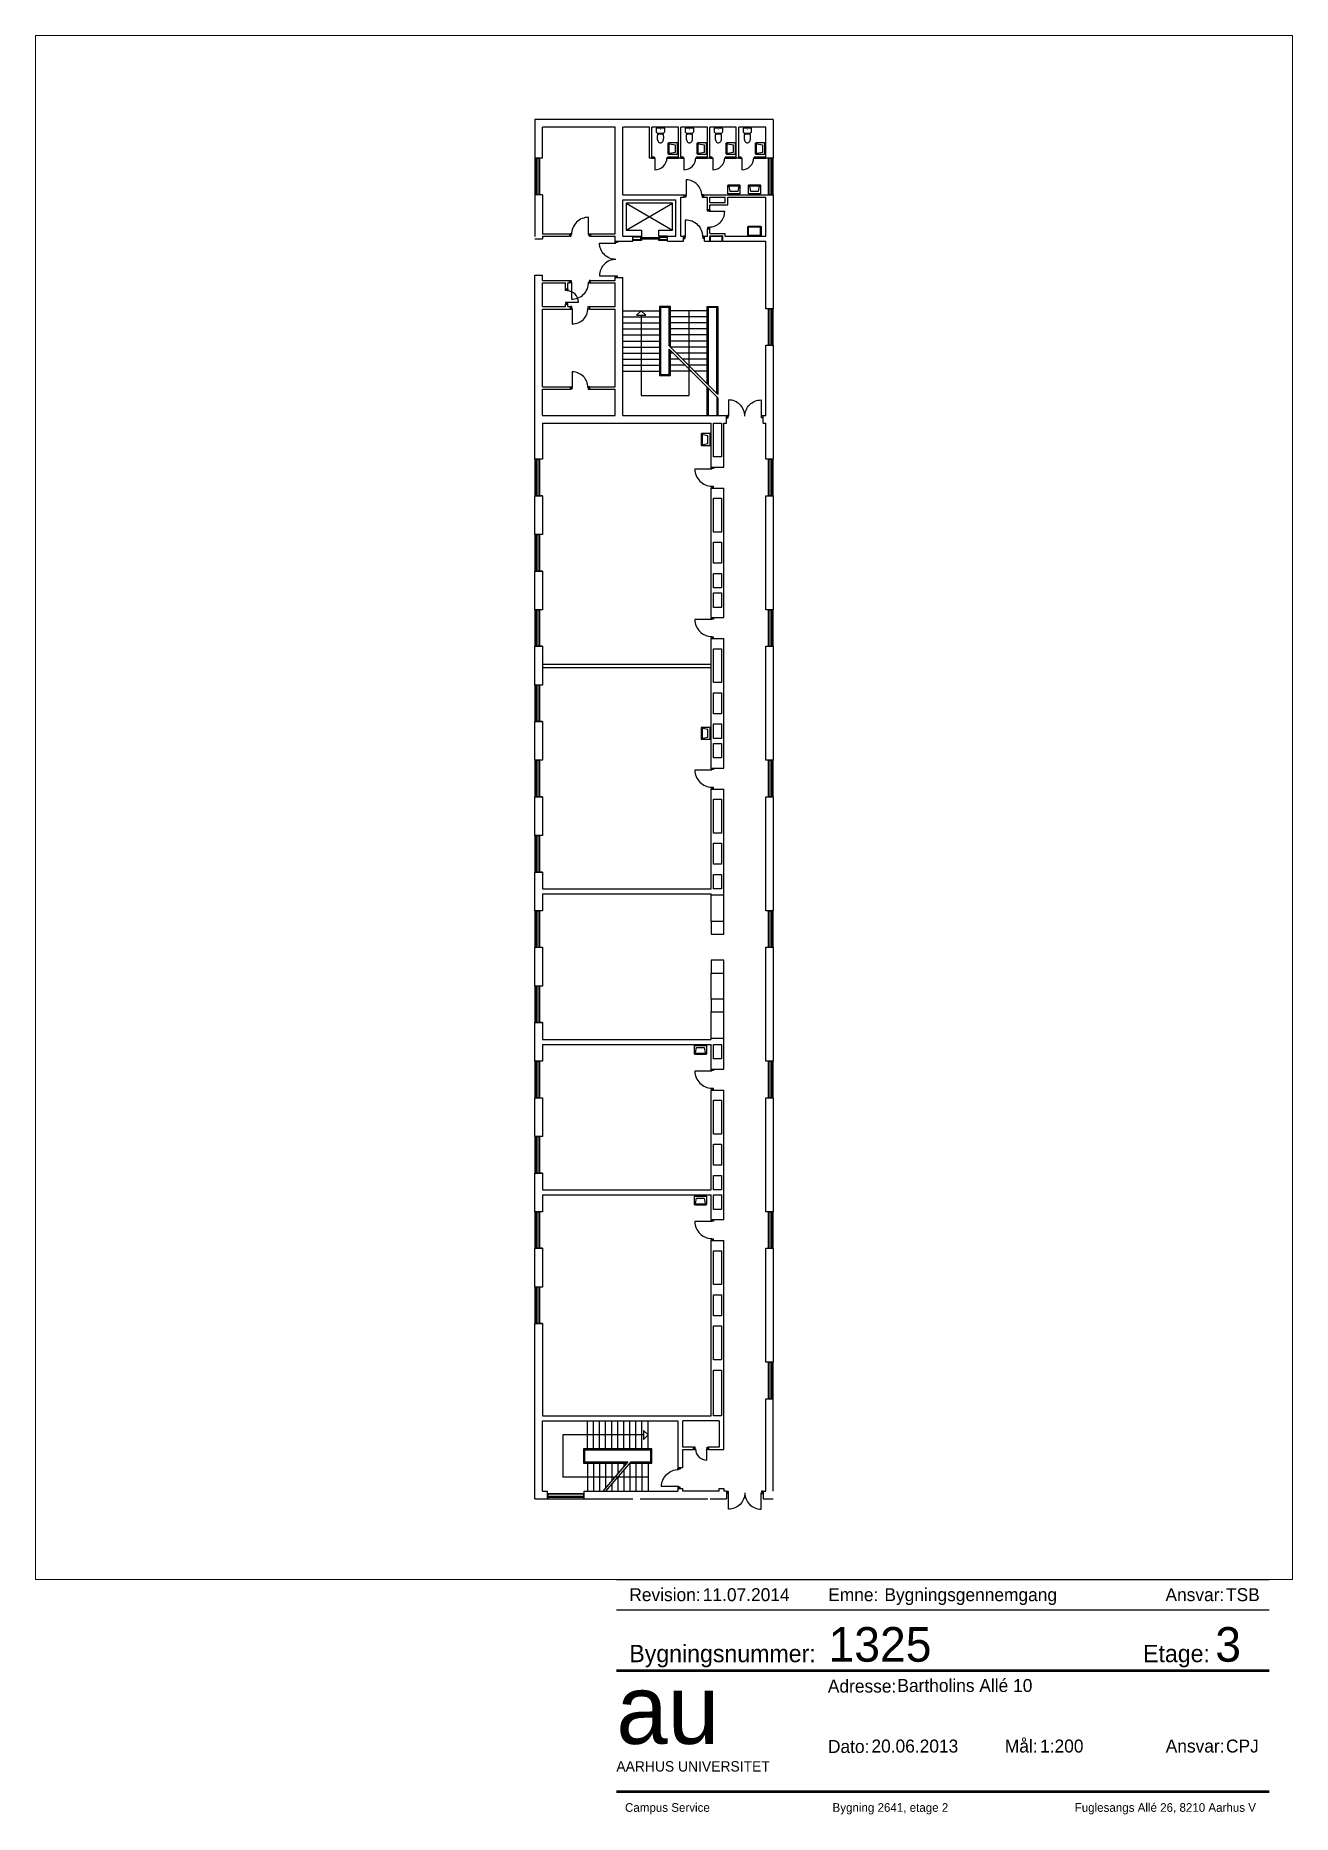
# Paper-space layout 'A3_pdf_stående' of a CAD drawing. Header units: millimetres. Extents: x 0 to 291, y 2 to 414.
# The model-space entities are those that its viewports show. They can reach past a viewport. Long polylines and large blocks are cut down to what shows.
import ezdxf

# ---------------------------------------------------------------- set-up
doc = ezdxf.new("R2010")
doc.units = ezdxf.units.MM
doc.header["$LTSCALE"] = 100
doc.linetypes.add('HIDDEN', pattern=[5, 4, -1])
for name, color, linetype in [('A21----', 7, 'Continuous'), ('a22--l-', 1, 'Continuous'), ('A22--U-', 3, 'Continuous'), ('A24----', 1, 'Continuous'), ('A314---', 1, 'Continuous'), ('A314-S-', 8, 'Continuous'), ('A321---', 1, 'Continuous'), ('A322---', 1, 'Continuous'), ('A59----', 2, 'Continuous'), ('A66----', 12, 'Continuous'), ('A89--Y-', 12, 'Continuous')]:
    doc.layers.add(name, color=color, linetype=linetype)
doc.layers.add('tegningsopsætning', color=7, linetype='Continuous', lineweight=50)
doc.styles.add('ISO', font='ISO')
doc.styles.add('tegningshoved str 3', font='', dxfattribs={"height": 3})
doc.styles.add('tegningshoved str 8', font='', dxfattribs={"height": 8})
doc.styles.get('tegningshoved str 3').set_extended_font_data('AU Passata')
doc.styles.get('tegningshoved str 8').set_extended_font_data('AU Passata')

# ---------------------------------------------------------------- blocks, each defined once
blk = doc.blocks.new('Tegningshoved')
at = {"layer": 'tegningsopsætning'}
for points in [[(0, 28), (151, 28)], [(0, 0), (151, 0)]]:
    blk.add_lwpolyline(points, dxfattribs=at)
at = {"layer": 'tegningsopsætning', "attachment_point": 1}
for s, width, insert, char_height in [('{\\fAU Passata|b0|i0|c0|p34;Bygningsnummer:}', 14.039, (3, 33.89), 4), ('{\\fAU Passata|b0|i0|c0|p34;Etage:}', 14.039, (121.82, 33.89), 4), ('{\\fAU Passata|b0|i0|c0|p34;Adresse:}', 14.039, (48.92, 25.86), 3), ('{\\fAU Passata|b0|i0|c0|p34;Mål:}', 14.039, (89.85, 12), 3), ('{\\fAU Passata|b0|i0|c0|p34;Dato:}', 14.039, (48.94, 11.9), 3), ('{\\fAU Passata|b0|i0|c0|p34;Ansvar:}', 14.039, (127.06, 12), 3), ('{\\fAU Passata|b0|i0|c0|p34;AARHUS UNIVERSITET}', 76.8942, (0, 7), 2.4)]:
    blk.add_mtext_dynamic_manual_height_columns(s, width=width, gutter_width=1250, heights=[0], dxfattribs=dict(at, insert=insert, char_height=char_height))
at = {"layer": 'tegningsopsætning', "attachment_point": 1, "style": 'ISO'}
for s, width, heights, insert, char_height in [('{\\fAU Peto|b0|i0|c0|p82;au}', 20.8914, [10], (0, 27), 16), ('{\\fAU Passata Light|b0|i0|c0|p34;Campus Service^I^I^I^IBygning 2641, etage 2^I^I^I^IFuglesangs Allé 26, 8210 Aarhus V}', 148.2946, [0], (2, -2.71), 2)]:
    blk.add_mtext_dynamic_manual_height_columns(s, width=width, gutter_width=1250, heights=heights, dxfattribs=dict(at, insert=insert, char_height=char_height))
blk = doc.blocks.new('aml. tegningshoved blok')
blk.add_blockref('Tegningshoved', (-156.36, 7.8))
at = {"layer": 'tegningsopsætning'}
for tag, p, height, style in [('XXXX', (-107.28, 37.8), 8, 'tegningshoved str 8'), ('X', (-17.84, 37.8), 8, 'tegningshoved str 8'), ('XXX', (-91.36, 30.8), 3, 'tegningshoved str 3'), ('XX.XX.2012', (-97.36, 16.8), 3, 'tegningshoved str 3'), ('1:XXX', (-58.36, 16.8), 3, 'tegningshoved str 3'), ('XXX', (-15.36, 16.8), 3, 'tegningshoved str 3')]:
    blk.add_attdef(tag, p, '', height=height, dxfattribs=dict(at, style=style))
blk = doc.blocks.new('Rev. blok')
for points in [[(-151, 11), (0, 11)], [(-151, 4), (0, 4)]]:
    blk.add_lwpolyline(points)
at = {"char_height": 3, "attachment_point": 1, "style": 'tegningshoved str 3'}
for s, insert in [('Revision:', (-148, 9)), ('Emne:', (-102, 9)), ('Ansvar:', (-24, 9))]:
    blk.add_mtext_dynamic_manual_height_columns(s, width=7, gutter_width=15, heights=[0], dxfattribs=dict(at, insert=insert))
at = {"style": 'tegningshoved str 3'}
for tag, p in [('XX.XX.2012', (-131, 6)), ('XXX', (-89, 6)), ('XXX', (-10, 6))]:
    blk.add_attdef(tag, p, '', height=3, dxfattribs=at)
blk = doc.blocks.new('D97V')
for points in [[(20, 0), (20, 110), (70, 110), (70, 0)], [(950, 0), (950, 110), (900, 110), (900, 0)]]:
    blk.add_lwpolyline(points, close=True)
blk.add_lwpolyline([(90, 30), (90, -760, 0.414214), (880, 30, 0.414214)], format="xyb")
blk = doc.blocks.new('V169')
for p, q in [((-10, 110), (-1680, 110)), ((-10, 50), (-1680, 50))]:
    blk.add_line(p, q)
blk.add_lwpolyline([(-10, 0), (-10, 230), (-1680, 230), (-1680, 0)], close=True)
blk = doc.blocks.new('V169A3')
for p, q in [((1690, 205), (0, 205)), ((1690, 55), (0, 55))]:
    blk.add_line(p, q)
blk = doc.blocks.new('PIL')
for p, q in [((0, 0), (-212, -212)), ((0, 0), (212, -212)), ((-212, -212), (212, -212))]:
    blk.add_line(p, q)
blk = doc.blocks.new('D97H')
for points in [[(-950, 110), (-900, 110), (-900, 0), (-950, 0)], [(-20, 0), (-20, 110), (-70, 110), (-70, 0)]]:
    blk.add_lwpolyline(points, close=True)
blk.add_lwpolyline([(-90, 30), (-90, -760, -0.414214), (-880, 30)], format="xyb")
blk = doc.blocks.new('D169D')
for points in [[(20, 110), (70, 110), (70, 0), (20, 0)], [(1670, 0), (1670, 110), (1620, 110), (1620, 0)]]:
    blk.add_lwpolyline(points, close=True)
for points in [[(845, 30, -0.414214), (90, -725), (90, 30)], [(845, 30, 0.414214), (1600, -725), (1600, 30)]]:
    blk.add_lwpolyline(points, format="xyb")
blk = doc.blocks.new('D70H')
for points in [[(-630, 110), (-680, 110), (-680, 0), (-630, 0)], [(-20, 0), (-70, 0), (-70, 110), (-20, 110)]]:
    blk.add_lwpolyline(points, close=True)
blk.add_lwpolyline([(-610, 28, 0.414214), (-90, -492), (-90, 28)], format="xyb")
blk = doc.blocks.new('HV')
for points in [[(-235, -470, -0.414214), (-275, -430), (-275, -50), (275, -50), (275, -430, -0.414214), (235, -470)], [(-201, -420, -0.468921), (-221, -396), (-175, -150), (175, -150), (221, -396, -0.468921), (201, -420)]]:
    blk.add_lwpolyline(points, format="xyb", close=True)
blk = doc.blocks.new('TOI')
blk.add_lwpolyline([(-200, -200, 0.414214), (-125, -275), (125, -275, 0.414214), (200, -200), (200, -50), (-200, -50)], format="xyb", close=True)
blk.add_lwpolyline([(-132, -275), (-142, -375, 0.055722), (-150, -447), (-150, -500, 0.067326), (-138, -590, 0.079706), (-106, -659, 0.107125), (-54, -710, 0.140126), (0, -725, 0.140126), (54, -710, 0.107125), (106, -659, 0.079706), (138, -590, 0.067326), (150, -500), (150, -447, 0.055722), (142, -375), (132, -275)], format="xyb")
blk.add_lwpolyline([(142, -375), (94, -325), (-94, -325), (-142, -375)])
at = {"const_width": 19.8}
blk.add_lwpolyline([(-10, -97, 1), (10, -97, 1)], format="xyb", close=True, dxfattribs=at)
blk = doc.blocks.new('D90H')
for points in [[(-880, 0), (-830, 0), (-830, 110), (-880, 110)], [(-20, 110), (-20, 0), (-70, 0), (-70, 110)]]:
    blk.add_lwpolyline(points, close=True)
blk.add_lwpolyline([(-810, 28, 0.414214), (-90, -692), (-90, 28)], format="xyb")
blk = doc.blocks.new('D90V')
for points in [[(20, 0), (70, 0), (70, 110), (20, 110)], [(830, 110), (880, 110), (880, 0), (830, 0)]]:
    blk.add_lwpolyline(points, close=True)
blk.add_lwpolyline([(90, 28), (90, -692, 0.414214), (810, 28)], format="xyb")
blk = doc.blocks.new('D70V')
for points in [[(20, 0), (70, 0), (70, 110), (20, 110)], [(630, 110), (680, 110), (680, 0), (630, 0)]]:
    blk.add_lwpolyline(points, close=True)
blk.add_lwpolyline([(90, 28), (90, -492, 0.414214), (610, 28, 0.414214)], format="xyb")
blk = doc.blocks.new('RENGVASK')
blk.add_line((-305, -35), (305, -35))
blk.add_lwpolyline([(300, 0, -0.414214), (305, -5), (305, -425, -0.414214), (270, -460), (-270, -460, -0.414214), (-305, -425), (-305, -5, -0.414214), (-300, 0)], format="xyb", close=True)
blk.add_lwpolyline([(260, -35, -0.414214), (270, -45), (270, -415, -0.414214), (260, -425), (-260, -425, -0.414214), (-270, -415), (-270, -45, -0.414214), (-260, -35)], format="xyb")

msp = doc.modelspace()

# ---------------------------------------------------------------- linework, layer by layer
at = {"layer": 'A21----'}
for p, q in [((-138860667, 257871387), (-138871697, 257871387)), ((-138871697, 257871387), (-138871697, 257869597)), ((-138867977, 257871037), (-138871347, 257871037)), ((-138871347, 257869597), (-138871347, 257871037)), ((-138866397, 257871037), (-138867627, 257871037)), ((-138865057, 257871037), (-138866287, 257871037)), ((-138863717, 257871037), (-138864947, 257871037)), ((-138862377, 257871037), (-138863607, 257871037)), ((-138861017, 257871037), (-138862267, 257871037)), ((-138861017, 257869597), (-138861017, 257871037)), ((-138860667, 257871387), (-138860667, 257869597)), ((-138871347, 257869597), (-138871697, 257869597)), ((-138860667, 257869597), (-138861017, 257869597)), ((-138871347, 257867907), (-138871697, 257867907)), ((-138871697, 257867907), (-138871697, 257865987)), ((-138871347, 257867907), (-138871347, 257866107)), ((-138861017, 257865997), (-138861017, 257867797)), ((-138860667, 257867907), (-138860667, 257862637)), ((-138871697, 257865877), (-138871347, 257865877)), ((-138871347, 257865997), (-138871347, 257865877)), ((-138861017, 257862637), (-138861017, 257865767)), ((-138871697, 257855677), (-138871697, 257864187)), ((-138871697, 257864187), (-138871347, 257864187)), ((-138871347, 257863947), (-138871347, 257864187)), ((-138871347, 257862737), (-138871347, 257863837)), ((-138871347, 257859027), (-138871347, 257862627)), ((-138860667, 257862637), (-138861017, 257862637)), ((-138861017, 257860947), (-138860667, 257860947)), ((-138861017, 257857697), (-138861017, 257860947)), ((-138860667, 257860947), (-138860667, 257855677)), ((-138871347, 257857697), (-138871347, 257858917)), ((-138861137, 257857347), (-138861137, 257857697)), ((-138861137, 257857697), (-138861017, 257857697)), ((-138871347, 257857347), (-138871347, 257855677)), ((-138861137, 257857347), (-138861017, 257857347)), ((-138861017, 257855677), (-138861017, 257857347)), ((-138871347, 257855677), (-138871697, 257855677)), ((-138860667, 257855677), (-138861017, 257855677)), ((-138871697, 257848717), (-138871697, 257850507)), ((-138871697, 257850507), (-138871347, 257850507)), ((-138871347, 257850507), (-138871697, 257850507)), ((-138871347, 257850507), (-138871347, 257848717)), ((-138871347, 257848717), (-138871697, 257848717)), ((-138871697, 257841757), (-138871697, 257843547)), ((-138871347, 257843547), (-138871697, 257843547)), ((-138871697, 257843547), (-138871347, 257843547)), ((-138871347, 257843547), (-138871347, 257841757)), ((-138871347, 257841757), (-138871697, 257841757)), ((-138871347, 257836587), (-138871697, 257836587)), ((-138871697, 257836587), (-138871347, 257836587)), ((-138871697, 257834797), (-138871697, 257836587)), ((-138871347, 257836587), (-138871347, 257835807)), ((-138871347, 257835577), (-138871347, 257834797)), ((-138871347, 257834797), (-138871697, 257834797)), ((-138871347, 257829627), (-138871697, 257829627)), ((-138871697, 257829627), (-138871347, 257829627)), ((-138871697, 257827837), (-138871697, 257829627)), ((-138871347, 257829627), (-138871347, 257828847)), ((-138871347, 257828617), (-138871347, 257827837)), ((-138871347, 257827837), (-138871697, 257827837)), ((-138871347, 257822667), (-138871697, 257822667)), ((-138871697, 257822667), (-138871347, 257822667)), ((-138871697, 257820877), (-138871697, 257822667)), ((-138871347, 257822667), (-138871347, 257821887)), ((-138871347, 257821657), (-138871347, 257820877)), ((-138871347, 257820877), (-138871697, 257820877)), ((-138871697, 257817397), (-138871697, 257819187)), ((-138871697, 257819187), (-138871347, 257819187)), ((-138871347, 257819187), (-138871697, 257819187)), ((-138871347, 257819187), (-138871347, 257817397)), ((-138871347, 257817397), (-138871697, 257817397)), ((-138871347, 257815707), (-138871697, 257815707)), ((-138871697, 257815707), (-138871347, 257815707)), ((-138871697, 257807607), (-138871697, 257815707)), ((-138871347, 257815707), (-138871347, 257811437)), ((-138861017, 257812227), (-138860667, 257812227)), ((-138861017, 257807957), (-138861017, 257812227)), ((-138860667, 257807957), (-138860667, 257812227)), ((-138871347, 257807957), (-138871347, 257811207)), ((-138871697, 257807607), (-138871107, 257807607)), ((-138871347, 257807957), (-138871107, 257807957)), ((-138871107, 257807607), (-138871107, 257807957)), ((-138869417, 257807957), (-138865077, 257807957)), ((-138869417, 257807607), (-138869417, 257807957)), ((-138869417, 257807607), (-138867167, 257807607)), ((-138866817, 257807607), (-138863697, 257807607)), ((-138863177, 257807957), (-138864847, 257807957)), ((-138863587, 257807607), (-138862827, 257807607)), ((-138862827, 257807957), (-138862827, 257807607)), ((-138862827, 257807957), (-138862827, 257807607)), ((-138862827, 257807957), (-138862827, 257807607)), ((-138861137, 257807957), (-138861017, 257807957)), ((-138861137, 257807957), (-138861137, 257807607)), ((-138861137, 257807607), (-138860667, 257807607))]:
    msp.add_line(p, q, dxfattribs=at)
for points in [[(-138871347, 257853987), (-138871347, 257852197), (-138871697, 257852197), (-138871697, 257853987), (-138871347, 257853987), (-138871697, 257853987)], [(-138871347, 257847027), (-138871347, 257845237), (-138871697, 257845237), (-138871697, 257847027), (-138871347, 257847027), (-138871697, 257847027)], [(-138871347, 257840067), (-138871347, 257838277), (-138871697, 257838277), (-138871697, 257840067), (-138871347, 257840067), (-138871697, 257840067)]]:
    msp.add_lwpolyline(points, dxfattribs=at)
for points in [[(-138861017, 257848717), (-138861017, 257853987), (-138860667, 257853987), (-138860667, 257848717)], [(-138861017, 257841757), (-138861017, 257847027), (-138860667, 257847027), (-138860667, 257841757)], [(-138861017, 257834797), (-138861017, 257840067), (-138860667, 257840067), (-138860667, 257834797)], [(-138871347, 257833107), (-138871347, 257831317), (-138871697, 257831317), (-138871697, 257833107)], [(-138861017, 257827837), (-138861017, 257833107), (-138860667, 257833107), (-138860667, 257827837)], [(-138871347, 257826147), (-138871347, 257826147), (-138871347, 257824357), (-138871697, 257824357), (-138871697, 257826147)], [(-138861017, 257820877), (-138861017, 257826147), (-138860667, 257826147), (-138860667, 257820877)], [(-138861017, 257813917), (-138861017, 257819187), (-138860667, 257819187), (-138860667, 257813917)]]:
    msp.add_lwpolyline(points, close=True, dxfattribs=at)
at = {"layer": 'a22--l-'}
for points in [[(-138866287, 257869597), (-138866167, 257869597), (-138866167, 257869647), (-138866287, 257869647)], [(-138865057, 257869647), (-138865567, 257869647), (-138865567, 257869597), (-138865057, 257869597)], [(-138864947, 257869597), (-138864827, 257869597), (-138864827, 257869647), (-138864947, 257869647)], [(-138863717, 257869647), (-138864227, 257869647), (-138864227, 257869597), (-138863717, 257869597)], [(-138863607, 257869597), (-138863487, 257869597), (-138863487, 257869647), (-138863607, 257869647)], [(-138862377, 257869647), (-138862887, 257869647), (-138862887, 257869597), (-138862377, 257869597)], [(-138862267, 257869597), (-138862147, 257869597), (-138862147, 257869647), (-138862267, 257869647)], [(-138861017, 257869647), (-138861547, 257869647), (-138861547, 257869597), (-138861017, 257869597)]]:
    msp.add_lwpolyline(points, dxfattribs=at)
msp.add_lwpolyline([(-138871347, 257846194), (-138871347, 257846049), (-138863537, 257846049), (-138863537, 257846194)], close=True, dxfattribs=at)
at = {"layer": 'A22--U-'}
for p, q in [((-138867977, 257866107), (-138867977, 257871037)), ((-138867627, 257867907), (-138867627, 257871037)), ((-138866397, 257869597), (-138866397, 257871037)), ((-138866287, 257869597), (-138866287, 257871037)), ((-138865057, 257869597), (-138865057, 257871037)), ((-138864947, 257869597), (-138864947, 257871037)), ((-138863717, 257869597), (-138863717, 257871037)), ((-138863607, 257869597), (-138863607, 257871037)), ((-138862377, 257869597), (-138862377, 257871037)), ((-138862267, 257869597), (-138862267, 257871037)), ((-138866287, 257869597), (-138866397, 257869597)), ((-138864947, 257869597), (-138865057, 257869597)), ((-138863607, 257869597), (-138863717, 257869597)), ((-138862267, 257869597), (-138862377, 257869597)), ((-138867627, 257867907), (-138864782, 257867907)), ((-138867627, 257865997), (-138867627, 257867677)), ((-138867627, 257867677), (-138865177, 257867677)), ((-138865177, 257865997), (-138865177, 257867677)), ((-138864947, 257865997), (-138864947, 257867797)), ((-138864947, 257867797), (-138864782, 257867797)), ((-138864782, 257867797), (-138864782, 257867907)), ((-138863882, 257867797), (-138863882, 257867907)), ((-138863882, 257867907), (-138860667, 257867907)), ((-138863882, 257867797), (-138863717, 257867797)), ((-138863717, 257867227), (-138863717, 257867797)), ((-138863607, 257867797), (-138862887, 257867797)), ((-138863607, 257867547), (-138863607, 257867797)), ((-138863607, 257867547), (-138862887, 257867547)), ((-138862887, 257867547), (-138862887, 257867797)), ((-138862777, 257867437), (-138862777, 257867797)), ((-138862777, 257867797), (-138861017, 257867797)), ((-138863717, 257867227), (-138863607, 257867227)), ((-138863607, 257867437), (-138862777, 257867437)), ((-138863607, 257867227), (-138863607, 257867437)), ((-138871347, 257866107), (-138870087, 257866107)), ((-138871347, 257865997), (-138870087, 257865997)), ((-138870087, 257866107), (-138870087, 257865997)), ((-138869117, 257866107), (-138867977, 257866107)), ((-138869117, 257866107), (-138869117, 257865997)), ((-138869117, 257865997), (-138867977, 257865997)), ((-138867977, 257865767), (-138867977, 257865997)), ((-138867627, 257865997), (-138867157, 257865997)), ((-138867157, 257865767), (-138867157, 257865997)), ((-138865567, 257865767), (-138865567, 257865997)), ((-138865567, 257865997), (-138865177, 257865997)), ((-138864947, 257865997), (-138864817, 257865997)), ((-138864817, 257865767), (-138864817, 257865997)), ((-138863847, 257865767), (-138863847, 257865997)), ((-138863847, 257865997), (-138863717, 257865997)), ((-138863717, 257865997), (-138863717, 257866327)), ((-138863717, 257866327), (-138863607, 257866327)), ((-138863607, 257866117), (-138863607, 257866327)), ((-138863607, 257866117), (-138862897, 257866117)), ((-138863607, 257865767), (-138863607, 257866007)), ((-138863607, 257866007), (-138863007, 257866007)), ((-138863007, 257865767), (-138863007, 257866007)), ((-138862897, 257865997), (-138862897, 257866117)), ((-138862897, 257865997), (-138861017, 257865997)), ((-138867977, 257865767), (-138867157, 257865767)), ((-138865567, 257865767), (-138864817, 257865767)), ((-138863847, 257865767), (-138863607, 257865767)), ((-138863007, 257865767), (-138861017, 257865767)), ((-138871347, 257863947), (-138870087, 257863947)), ((-138871347, 257863837), (-138870282, 257863837)), ((-138870282, 257863557), (-138870282, 257863837)), ((-138870282, 257863557), (-138870282, 257863837)), ((-138870282, 257863557), (-138870282, 257863837)), ((-138870282, 257863557), (-138870172, 257863557)), ((-138870282, 257863557), (-138870172, 257863557)), ((-138870282, 257863557), (-138870172, 257863557)), ((-138870172, 257863557), (-138870172, 257863837)), ((-138870172, 257863557), (-138870172, 257863837)), ((-138870172, 257863557), (-138870172, 257863837)), ((-138870172, 257863837), (-138870087, 257863837)), ((-138870087, 257863837), (-138870087, 257863947)), ((-138869117, 257863947), (-138867977, 257863947)), ((-138869117, 257863837), (-138869117, 257863947)), ((-138869117, 257863837), (-138867977, 257863837)), ((-138867977, 257864077), (-138867627, 257864077)), ((-138867977, 257863947), (-138867977, 257864077)), ((-138867977, 257862737), (-138867977, 257863837)), ((-138867627, 257857697), (-138867627, 257864077)), ((-138867627, 257857697), (-138867627, 257864077)), ((-138871347, 257862737), (-138870282, 257862737)), ((-138871347, 257862627), (-138870052, 257862627)), ((-138870282, 257862737), (-138870282, 257862857)), ((-138870282, 257862857), (-138870172, 257862857)), ((-138870282, 257862737), (-138870282, 257862857)), ((-138870282, 257862857), (-138870172, 257862857)), ((-138870282, 257862737), (-138870282, 257862857)), ((-138870282, 257862857), (-138870172, 257862857)), ((-138870172, 257862737), (-138870172, 257862857)), ((-138870172, 257862737), (-138870172, 257862857)), ((-138870172, 257862737), (-138870172, 257862857)), ((-138870172, 257862737), (-138870052, 257862737)), ((-138870052, 257862627), (-138870052, 257862737)), ((-138869152, 257862737), (-138867977, 257862737)), ((-138869152, 257862627), (-138869152, 257862737)), ((-138869152, 257862627), (-138867977, 257862627)), ((-138867977, 257859027), (-138867977, 257862627)), ((-138871347, 257859027), (-138870052, 257859027)), ((-138871347, 257858917), (-138870052, 257858917)), ((-138870052, 257858917), (-138870052, 257859027)), ((-138869152, 257859027), (-138867977, 257859027)), ((-138869152, 257858917), (-138869152, 257859027)), ((-138869152, 257858917), (-138867977, 257858917)), ((-138867977, 257857697), (-138867977, 257858917)), ((-138871347, 257857697), (-138867977, 257857697)), ((-138867627, 257857697), (-138862827, 257857697)), ((-138862827, 257857347), (-138862827, 257857697)), ((-138871347, 257857347), (-138863537, 257857347)), ((-138863537, 257855317), (-138863537, 257857347)), ((-138862947, 257857347), (-138862827, 257857347)), ((-138862947, 257855317), (-138862947, 257857347)), ((-138863537, 257855317), (-138862947, 257855317)), ((-138863537, 257854347), (-138862947, 257854347)), ((-138863537, 257848357), (-138863537, 257854347)), ((-138862947, 257848357), (-138862947, 257854347)), ((-138863537, 257848357), (-138862947, 257848357)), ((-138863537, 257841397), (-138863537, 257847387)), ((-138863537, 257847387), (-138862947, 257847387)), ((-138862947, 257841397), (-138862947, 257847387)), ((-138863537, 257841397), (-138862947, 257841397)), ((-138863537, 257835807), (-138863537, 257840427)), ((-138863537, 257840427), (-138862947, 257840427)), ((-138862947, 257835517), (-138862947, 257840427)), ((-138871347, 257835807), (-138863537, 257835807)), ((-138871347, 257835577), (-138863537, 257835577)), ((-138863537, 257835517), (-138863537, 257835577)), ((-138862947, 257835517), (-138863537, 257835517)), ((-138871347, 257828847), (-138863537, 257828847)), ((-138863537, 257828847), (-138863537, 257828907)), ((-138863537, 257828907), (-138862947, 257828907)), ((-138862947, 257827477), (-138862947, 257828907)), ((-138871347, 257828617), (-138863537, 257828617)), ((-138863537, 257827477), (-138863537, 257828617)), ((-138863537, 257827477), (-138862947, 257827477)), ((-138863537, 257821887), (-138863537, 257826507)), ((-138863537, 257826507), (-138862947, 257826507)), ((-138862947, 257820517), (-138862947, 257826507)), ((-138871347, 257821887), (-138863537, 257821887)), ((-138871347, 257821657), (-138863537, 257821657)), ((-138863537, 257820517), (-138863537, 257821657)), ((-138863537, 257820517), (-138862947, 257820517)), ((-138863537, 257811437), (-138863537, 257819547)), ((-138863537, 257819547), (-138862947, 257819547)), ((-138862947, 257809887), (-138862947, 257819547)), ((-138871347, 257811437), (-138863537, 257811437)), ((-138871347, 257811207), (-138865077, 257811207)), ((-138865077, 257811207), (-138865077, 257809047)), ((-138863177, 257811207), (-138864847, 257811207)), ((-138864847, 257809997), (-138864847, 257811207)), ((-138863177, 257811207), (-138863177, 257809997)), ((-138864367, 257809997), (-138864847, 257809997)), ((-138864367, 257809997), (-138864367, 257809887)), ((-138863657, 257809997), (-138863657, 257809887)), ((-138863177, 257809997), (-138863657, 257809997)), ((-138864847, 257809887), (-138864367, 257809887)), ((-138864847, 257809047), (-138864847, 257809887)), ((-138863657, 257809887), (-138862947, 257809887)), ((-138865077, 257809047), (-138864847, 257809047)), ((-138865077, 257808077), (-138865077, 257807957)), ((-138865077, 257808077), (-138864847, 257808077)), ((-138864847, 257807957), (-138864847, 257808077)), ((-138863177, 257807957), (-138863177, 257808077)), ((-138863177, 257808077), (-138862947, 257808077)), ((-138862947, 257808077), (-138862947, 257807957)), ((-138862827, 257807957), (-138862947, 257807957))]:
    msp.add_line(p, q, dxfattribs=at)
for points in [[(-138863057, 257855787), (-138863427, 257855787), (-138863427, 257857347), (-138863057, 257857347)], [(-138863057, 257852307), (-138863427, 257852307), (-138863427, 257853877), (-138863057, 257853877)], [(-138863057, 257850867), (-138863427, 257850867), (-138863427, 257851837), (-138863057, 257851837)], [(-138863427, 257849727), (-138863427, 257850397), (-138863057, 257850397), (-138863057, 257849727)], [(-138863427, 257848827), (-138863427, 257849497), (-138863057, 257849497), (-138863057, 257848827)], [(-138863057, 257845347), (-138863427, 257845347), (-138863427, 257846917), (-138863057, 257846917)], [(-138863057, 257843907), (-138863427, 257843907), (-138863427, 257844877), (-138863057, 257844877)], [(-138863427, 257842767), (-138863427, 257843437), (-138863057, 257843437), (-138863057, 257842767)], [(-138863427, 257841867), (-138863427, 257842537), (-138863057, 257842537), (-138863057, 257841867)], [(-138863057, 257838387), (-138863427, 257838387), (-138863427, 257839957), (-138863057, 257839957)], [(-138863057, 257836947), (-138863427, 257836947), (-138863427, 257837917), (-138863057, 257837917)], [(-138863427, 257835807), (-138863427, 257836477), (-138863057, 257836477), (-138863057, 257835807)], [(-138863537, 257834307), (-138863537, 257833717), (-138862947, 257833717), (-138862947, 257834307)], [(-138862947, 257832507), (-138863537, 257832507), (-138863537, 257831917), (-138862947, 257831917)], [(-138862947, 257830707), (-138863537, 257830707), (-138863537, 257830117), (-138862947, 257830117)], [(-138863427, 257827947), (-138863427, 257828617), (-138863057, 257828617), (-138863057, 257827947)], [(-138863057, 257824467), (-138863427, 257824467), (-138863427, 257826037), (-138863057, 257826037)], [(-138863057, 257823027), (-138863427, 257823027), (-138863427, 257823997), (-138863057, 257823997)], [(-138863427, 257821887), (-138863427, 257822557), (-138863057, 257822557), (-138863057, 257821887)], [(-138863427, 257820987), (-138863427, 257821657), (-138863057, 257821657), (-138863057, 257820987)], [(-138863057, 257817507), (-138863427, 257817507), (-138863427, 257819077), (-138863057, 257819077)], [(-138863057, 257816067), (-138863427, 257816067), (-138863427, 257817037), (-138863057, 257817037)], [(-138863057, 257814027), (-138863427, 257814027), (-138863427, 257815597), (-138863057, 257815597)], [(-138863427, 257811437), (-138863427, 257813557), (-138863057, 257813557), (-138863057, 257811437)]]:
    msp.add_lwpolyline(points, close=True, dxfattribs=at)
at = {"layer": 'A24----'}
for p, q in [((-138865427, 257860867), (-138865427, 257862747)), ((-138867627, 257862547), (-138865927, 257862547)), ((-138867627, 257862267), (-138865927, 257862267)), ((-138867627, 257861987), (-138865927, 257861987)), ((-138866777, 257862335), (-138866777, 257858622)), ((-138863727, 257862547), (-138865427, 257862547)), ((-138863727, 257862267), (-138865427, 257862267)), ((-138863727, 257861987), (-138865427, 257861987)), ((-138864577, 257862547), (-138864577, 257858622)), ((-138867627, 257861707), (-138865927, 257861707)), ((-138867627, 257861427), (-138865927, 257861427)), ((-138867627, 257861147), (-138865927, 257861147)), ((-138863727, 257861707), (-138865427, 257861707)), ((-138863727, 257861427), (-138865427, 257861427)), ((-138863727, 257861147), (-138865427, 257861147)), ((-138867627, 257860867), (-138865927, 257860867)), ((-138867627, 257860587), (-138865927, 257860587)), ((-138867627, 257860307), (-138865927, 257860307)), ((-138863727, 257860867), (-138865427, 257860867)), ((-138865289, 257860587), (-138865427, 257860587)), ((-138865009, 257860307), (-138865427, 257860307)), ((-138863727, 257860587), (-138865147, 257860587)), ((-138863727, 257860307), (-138864867, 257860307)), ((-138867627, 257860027), (-138865927, 257860027)), ((-138867627, 257859747), (-138865927, 257859747)), ((-138864729, 257860027), (-138865427, 257860027)), ((-138864449, 257859747), (-138865427, 257859747)), ((-138863727, 257860027), (-138864587, 257860027)), ((-138863727, 257859747), (-138864307, 257859747)), ((-138866777, 257858622), (-138864577, 257858622)), ((-138863277, 257858575), (-138863277, 257857697)), ((-138863227, 257858525), (-138863227, 257857697)), ((-138869262, 257809907), (-138869262, 257811207)), ((-138868982, 257809907), (-138868982, 257811207)), ((-138868702, 257809907), (-138868702, 257811207)), ((-138868422, 257809907), (-138868422, 257811207)), ((-138868142, 257809907), (-138868142, 257811207)), ((-138867862, 257809907), (-138867862, 257811207)), ((-138867582, 257809907), (-138867582, 257811207)), ((-138867302, 257809907), (-138867302, 257811207)), ((-138867022, 257809907), (-138867022, 257811207)), ((-138866742, 257809907), (-138866742, 257811207)), ((-138866462, 257809907), (-138866462, 257811207)), ((-138866674, 257810557), (-138870397, 257810557)), ((-138870397, 257810557), (-138870397, 257808607)), ((-138869262, 257809257), (-138869262, 257807957)), ((-138868982, 257809257), (-138868982, 257807957)), ((-138868702, 257809257), (-138868702, 257807957)), ((-138868422, 257809257), (-138868422, 257808110)), ((-138868142, 257809257), (-138868142, 257808435)), ((-138867862, 257809257), (-138867862, 257808760)), ((-138867582, 257809257), (-138867582, 257809085)), ((-138867302, 257809257), (-138867302, 257807957)), ((-138867022, 257809257), (-138867022, 257807957)), ((-138866742, 257809257), (-138866742, 257807957)), ((-138866462, 257809257), (-138866462, 257807957)), ((-138866462, 257808607), (-138870397, 257808607)), ((-138868142, 257808282), (-138868142, 257807957)), ((-138867862, 257808607), (-138867862, 257807957)), ((-138867582, 257808932), (-138867582, 257807957))]:
    msp.add_line(p, q, dxfattribs=at)
at = {"layer": 'A24----', "linetype": 'HIDDEN'}
for p, q in [((-138865477, 257860917), (-138863227, 257858667)), ((-138865477, 257860775), (-138863227, 257858525)), ((-138867391, 257809307), (-138868554, 257807957)), ((-138867259, 257809307), (-138868422, 257807957))]:
    msp.add_line(p, q, dxfattribs=at)
at = {"layer": 'A24----'}
for points in [[(-138865477, 257862747), (-138865427, 257862747), (-138865927, 257862747), (-138865927, 257859547), (-138865427, 257859547), (-138865427, 257860725)], [(-138865477, 257860917), (-138865477, 257862697), (-138865877, 257862697), (-138865877, 257859597), (-138865477, 257859597), (-138865477, 257860775)], [(-138863727, 257859167), (-138863727, 257862747), (-138863227, 257862747), (-138863227, 257858667)], [(-138863277, 257858717), (-138863277, 257862697), (-138863677, 257862697), (-138863677, 257859117)], [(-138863727, 257857697), (-138863727, 257859025)], [(-138863677, 257858975), (-138863677, 257857697)], [(-138867302, 257809257), (-138866277, 257809257), (-138866277, 257809907), (-138869447, 257809907), (-138869447, 257809257)], [(-138869447, 257809257), (-138867434, 257809257)], [(-138867259, 257809307), (-138866327, 257809307), (-138866327, 257809857), (-138869397, 257809857), (-138869397, 257809307)], [(-138869397, 257809307), (-138867391, 257809307)]]:
    msp.add_lwpolyline(points, dxfattribs=at)
at = {"layer": 'A321---'}
for points in [[(-138866147, 257869622), (-138866147, 257869062, 0.414214), (-138865587, 257869622, 0.414214)], [(-138864807, 257869622), (-138864807, 257869062, 0.414214), (-138864247, 257869622, 0.414214)], [(-138863467, 257869622), (-138863467, 257869062, 0.414214), (-138862907, 257869622, 0.414214)], [(-138862127, 257869622), (-138862127, 257869062, 0.414214), (-138861567, 257869622, 0.414214)]]:
    msp.add_lwpolyline(points, format="xyb", dxfattribs=at)
at = {"layer": 'A322---'}
for p, q in [((-138863537, 257834307), (-138863537, 257835517)), ((-138862947, 257834317), (-138862947, 257835527)), ((-138863537, 257831917), (-138863537, 257831917)), ((-138863537, 257830707), (-138863537, 257831917)), ((-138862947, 257830717), (-138862947, 257831927)), ((-138863537, 257828907), (-138863537, 257830117)), ((-138862947, 257828917), (-138862947, 257830127))]:
    msp.add_line(p, q, dxfattribs=at)
at = {"layer": 'A66----'}
for p, q in [((-138867477, 257867527), (-138867477, 257867527)), ((-138867477, 257866277), (-138865327, 257867527)), ((-138867477, 257867527), (-138865327, 257866277)), ((-138866362, 257865922), (-138866362, 257865872))]:
    msp.add_line(p, q, dxfattribs=at)
for points in [[(-138865962, 257865997), (-138865962, 257866277), (-138865327, 257866277), (-138865327, 257867527), (-138867477, 257867527), (-138867477, 257866277), (-138866762, 257866277), (-138866762, 257865997)], [(-138867157, 257865997), (-138866762, 257865997), (-138866762, 257865947), (-138867157, 257865947)], [(-138867157, 257865847), (-138866762, 257865847), (-138866762, 257865797), (-138867157, 257865797)], [(-138865567, 257865997), (-138865962, 257865997), (-138865962, 257865947), (-138865567, 257865947)], [(-138865567, 257865797), (-138865962, 257865797), (-138865962, 257865847), (-138865567, 257865847)]]:
    msp.add_lwpolyline(points, dxfattribs=at)
msp.add_lwpolyline([(-138865912, 257865872), (-138865912, 257865922), (-138866812, 257865922), (-138866812, 257865872)], close=True, dxfattribs=at)
at = {"layer": 'A89--Y-'}
msp.add_lwpolyline([(-138863587, 257865767), (-138863027, 257865767), (-138863027, 257865987), (-138863587, 257865987)], close=True, dxfattribs=at)

# ---------------------------------------------------------------- block references
at = {"layer": 'A24----'}
msp.add_blockref('PIL', (-138866777, 257862547), dxfattribs=at)
at = {"layer": 'A24----', "rotation": 270}
msp.add_blockref('PIL', (-138866462, 257810557), dxfattribs=at)
at = {"layer": 'A314---'}
for p, rotation in [((-138871697, 257869597), 270), ((-138860667, 257867907), 90), ((-138860667, 257860947), 90), ((-138871697, 257855677), 270), ((-138860667, 257853987), 90), ((-138871697, 257852197), 270), ((-138871697, 257848717), 270), ((-138860667, 257847027), 90), ((-138871697, 257845237), 270), ((-138871697, 257841757), 270), ((-138860667, 257840067), 90), ((-138871697, 257838277), 270), ((-138871697, 257834797), 270), ((-138860667, 257833107), 90), ((-138871697, 257831317), 270), ((-138871697, 257827837), 270), ((-138860667, 257826147), 90), ((-138871697, 257824357), 270), ((-138871697, 257820877), 270), ((-138860667, 257819187), 90), ((-138871697, 257817397), 270), ((-138860667, 257812227), 90)]:
    msp.add_blockref('V169A3', p, dxfattribs=dict(at, rotation=rotation))
msp.add_blockref('V169A3', (-138871107, 257807607), dxfattribs=at)
at = {"layer": 'A314-S-'}
for p, rotation in [((-138871697, 257867907), 270), ((-138860667, 257869597), 90), ((-138860667, 257862637), 90), ((-138871697, 257853987), 270), ((-138860667, 257855677), 90), ((-138871697, 257850507), 270), ((-138871697, 257847027), 270), ((-138860667, 257848717), 90), ((-138871697, 257843547), 270), ((-138871697, 257840067), 270), ((-138860667, 257841757), 90), ((-138871697, 257836587), 270), ((-138871697, 257833107), 270), ((-138860667, 257834797), 90), ((-138871697, 257829627), 270), ((-138871697, 257826147), 270), ((-138860667, 257827837), 90), ((-138871697, 257822667), 270), ((-138871697, 257819187), 270), ((-138860667, 257820877), 90), ((-138871697, 257815707), 270), ((-138860667, 257813917), 90)]:
    msp.add_blockref('V169', p, dxfattribs=dict(at, rotation=rotation))
msp.add_blockref('V169', (-138869417, 257807607), dxfattribs=at)
at = {"layer": 'A321---'}
for name, p, rotation in [('D90H', (-138864782, 257867907), 180), ('D97V', (-138869117, 257866107), 180), ('D97H', (-138864817, 257865997), 180), ('D90H', (-138863607, 257867227), 90), ('D169D', (-138867977, 257865767), 270), ('D70V', (-138870172, 257862857), 90), ('D90H', (-138870052, 257859027), 180), ('D169D', (-138861137, 257857697), 180), ('D97V', (-138863537, 257855317), 270), ('D97V', (-138863537, 257848357), 270), ('D97V', (-138863537, 257841397), 270), ('D97V', (-138863537, 257827477), 270), ('D97V', (-138863537, 257820517), 270), ('D97H', (-138865077, 257808077), 270)]:
    msp.add_blockref(name, p, dxfattribs=dict(at, rotation=rotation))
for name, p in [('D97V', (-138870087, 257863837)), ('D90V', (-138870052, 257862627)), ('D70H', (-138863657, 257809887)), ('D169D', (-138862827, 257807847)), ('D169D', (-138862827, 257807847))]:
    msp.add_blockref(name, p, dxfattribs=at)
at = {"layer": 'A59----'}
for name, p in [('TOI', (-138865887, 257871037)), ('TOI', (-138864547, 257871037)), ('TOI', (-138863207, 257871037)), ('TOI', (-138861867, 257871037)), ('HV', (-138864037, 257828617)), ('HV', (-138864037, 257821657))]:
    msp.add_blockref(name, p, dxfattribs=at)
for name, p, rotation in [('HV', (-138865057, 257870047), 270), ('HV', (-138863717, 257870047), 270), ('HV', (-138862377, 257870047), 270), ('HV', (-138861017, 257870047), 270), ('HV', (-138862487, 257867907), 180), ('HV', (-138861537, 257867907), 180), ('RENGVASK', (-138861537, 257865997), 180)]:
    msp.add_blockref(name, p, dxfattribs=dict(at, rotation=rotation))
at = {"layer": 'A59----', "xscale": -1, "rotation": 270}
for p in [(-138863537, 257856589), (-138863537, 257843004)]:
    msp.add_blockref('HV', p, dxfattribs=at)

psp = doc.layouts.new('A3_pdf_stående')

# ---------------------------------------------------------------- block references
ref = psp.add_blockref('Rev. blok', (285.32, 45.8))
ref.add_attrib('XXX', 'TSB', (275.32, 51.8), dxfattribs={"height": 3, "style": 'tegningshoved str 3'})
ref.add_attrib('XXX', 'Bygningsgennemgang', (196.32, 51.8), dxfattribs={"height": 3, "style": 'tegningshoved str 3'})
ref.add_attrib('XX.XX.2012', '11.07.2014', (154.32, 51.8), dxfattribs={"height": 3, "style": 'tegningshoved str 3'})
ref = psp.add_blockref('aml. tegningshoved blok', (290.68, 0))
ref.add_attrib('XXXX', '1325', (183.4, 37.8), dxfattribs={"layer": 'tegningsopsætning', "height": 8, "style": 'tegningshoved str 8'})
ref.add_attrib('X', '3', (272.84, 37.8), dxfattribs={"layer": 'tegningsopsætning', "height": 8, "style": 'tegningshoved str 8'})
ref.add_attrib('XXX', 'Bartholins Allé 10', (199.32, 30.8), dxfattribs={"layer": 'tegningsopsætning', "height": 3, "style": 'tegningshoved str 3'})
ref.add_attrib('XX.XX.2012', '20.06.2013', (193.32, 16.8), dxfattribs={"layer": 'tegningsopsætning', "height": 3, "style": 'tegningshoved str 3'})
ref.add_attrib('1:XXX', '1:200', (232.32, 16.8), dxfattribs={"layer": 'tegningsopsætning', "height": 3, "style": 'tegningshoved str 3'})
ref.add_attrib('XXX', 'CPJ', (275.32, 16.8), dxfattribs={"layer": 'tegningsopsætning', "height": 3, "style": 'tegningshoved str 3'})

# ---------------------------------------------------------------- viewports
at = {"layer": 'Defpoints'}
psp.add_viewport(center=(145.34, 235.3), size=(290.68, 357.009), view_center_point=(-138865722.11, 257839570.18), view_height=71401.726, dxfattribs=at)

doc.saveas('drawing.dxf')
